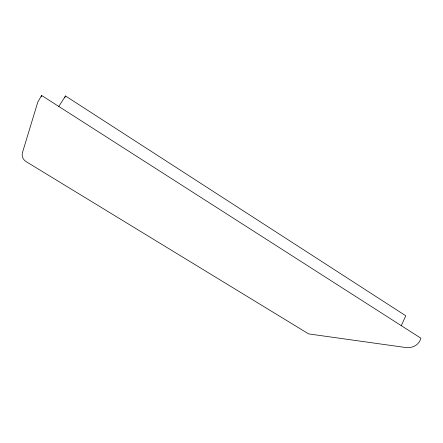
<?xml version="1.0" encoding="UTF-8"?>
<svg xmlns="http://www.w3.org/2000/svg" width="443" height="443" viewBox="0 0 443 443"><rect width="100%" height="100%" fill="white"/><g stroke="black" fill="none" stroke-linecap="round" stroke-linejoin="round"><path stroke-width="0.66" d="M41.216 96.779L41.625 95.466L420.85 338.181C419.305 344.953 412.317 348.425 405.782 347.534L308.627 333.9L25.844 161.446C22.837 159.508 21.358 155.604 22.587 152.204L37.793 102.084L41.625 95.466M64.678 97.87L65.503 95.976L405.788 315.793L401.197 325.821M58.642 106.691L65.503 95.976"/></g></svg>
